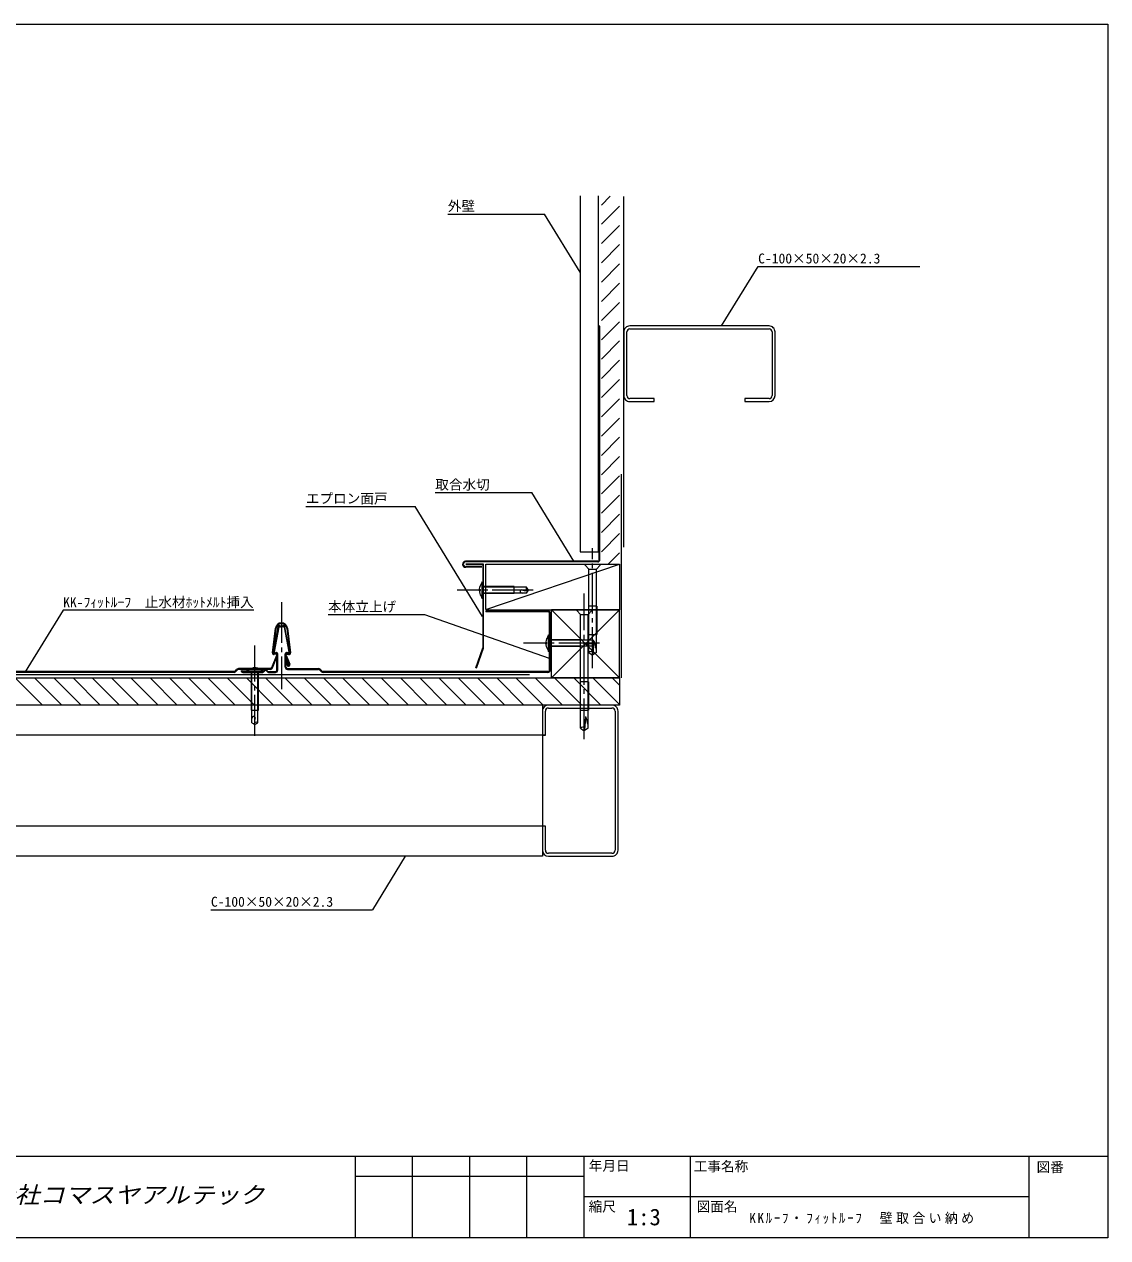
# Model space of a CAD drawing. Units: millimetres, scale not verified. Extents: x -567 to 1804, y -2125 to 401.
# Drawn here: x -149 to 567, y -2125 to -1323 of the extents above; entities that cross this region are included whole.
import ezdxf
from ezdxf.enums import TextEntityAlignment as Align

# ---------------------------------------------------------------- set-up
doc = ezdxf.new("R2010")
doc.units = ezdxf.units.MM
doc.header["$LTSCALE"] = 3
doc.linetypes.add('CHAIN2', pattern=[12, 9, -1, 1, -1])
for name, color, linetype, lineweight in [('0-0_0', 7, 'Continuous', 18), ('0-3_LAYER004', 7, 'Continuous', 18), ('0-5_LAYER007', 4, 'Continuous', 18), ('0-6_LAYER008', 4, 'Continuous', 18), ('0-7_LAYER009', 3, 'Continuous', 18)]:
    doc.layers.add(name, color=color, linetype=linetype, lineweight=lineweight)
doc.layers.add('0-2_LAYER002', color=7, linetype='Continuous')
doc.styles.add('HG丸ｺﾞｼｯｸM-PRO', font='')
doc.styles.add('ＭＳ ゴシック', font='')
doc.styles.get('HG丸ｺﾞｼｯｸM-PRO').set_extended_font_data('HG丸ｺﾞｼｯｸM-PRO')
doc.styles.get('ＭＳ ゴシック').set_extended_font_data('MS Gothic')

# ---------------------------------------------------------------- blocks, each defined once
blk = doc.blocks.new('GROUP_9')
at = {"layer": '0-5_LAYER007', "color": 2}
blk.add_lwpolyline([(218.313, 287.562), (218.313, 52.314), (230.313, 52.314), (230.313, 287.562)], dxfattribs=at)
blk = doc.blocks.new('GROUP_4(2)')
at = {"layer": '0-6_LAYER008'}
for p, q in [((232.36, 281.493), (238.149, 287.283)), ((232.36, 268.765), (244.36, 280.765)), ((232.36, 256.037), (244.36, 268.037)), ((232.36, 243.31), (244.36, 255.31)), ((232.36, 230.582), (244.36, 242.582)), ((232.36, 217.854), (244.36, 229.854)), ((232.36, 205.126), (244.36, 217.126)), ((232.36, 192.398), (244.36, 204.398)), ((232.36, 179.67), (244.36, 191.67)), ((232.36, 166.942), (244.36, 178.942)), ((232.36, 154.214), (244.36, 166.214)), ((232.36, 141.486), (244.36, 153.486)), ((232.36, 128.758), (244.36, 140.758)), ((232.36, 116.03), (244.36, 128.03)), ((232.36, 103.302), (244.36, 115.302)), ((232.36, 90.574), (244.36, 102.574)), ((232.36, 77.847), (244.36, 89.847)), ((232.36, 65.119), (244.36, 77.119)), ((232.36, 52.391), (244.36, 64.391))]:
    blk.add_line(p, q, dxfattribs=at)
blk = doc.blocks.new('GROUP_5(2)')
at = {"layer": '0-7_LAYER009', "color": 7}
blk.add_lwpolyline([(195.332, -144.905), (195.332, -128.905), (193.332, -128.905), (193.332, -144.905)], dxfattribs=at)
blk = doc.blocks.new('GROUP_6(2)')
at = {"layer": '0-7_LAYER009', "color": 7}
blk.add_lwpolyline([(193.332, -52.905), (193.332, -68.905), (195.332, -68.905)], dxfattribs=at)
blk = doc.blocks.new('GROUP_7(2)')
at = {"layer": '0-7_LAYER009', "color": 7}
blk.add_lwpolyline([(343.127, 153.594), (327.127, 153.594), (327.127, 151.594), (343.127, 151.594)], dxfattribs=at)
blk = doc.blocks.new('GROUP_8')
at = {"layer": '0-7_LAYER009', "color": 7}
blk.add_lwpolyline([(251.127, 151.594), (267.127, 151.594), (267.127, 153.594)], dxfattribs=at)

msp = doc.modelspace()

# ---------------------------------------------------------------- linework, layer by layer
at = {"layer": '0-0_0'}
for p, q in [((247.127, -1668.352), (247.127, -1436.577)), ((343.127, -1522.206), (251.127, -1522.206)), ((247.127, -1526.206), (247.127, -1568.206)), ((249.127, -1568.206), (249.127, -1526.206)), ((251.127, -1524.206), (343.127, -1524.206)), ((345.127, -1526.206), (345.127, -1568.206)), ((347.127, -1568.206), (347.127, -1526.206)), ((267.127, -1570.206), (251.127, -1570.206)), ((184.148, -1679.705), (192.148, -1679.705)), ((221.515, -1679.705), (231.515, -1679.705)), ((221.515, -1680.205), (221.515, -1679.705)), ((221.515, -1680.205), (224.015, -1682.905)), ((224.015, -1682.905), (229.015, -1682.905)), ((224.015, -1737.906), (224.015, -1682.905)), ((229.015, -1682.905), (231.515, -1680.205)), ((229.015, -1737.906), (229.015, -1682.905)), ((231.515, -1680.205), (231.515, -1679.705)), ((153.484, -1691.299), (154.084, -1691.647)), ((153.484, -1702.299), (153.484, -1691.299)), ((154.084, -1701.951), (154.084, -1691.647)), ((151.588, -1696.473), (152.356, -1696.473)), ((151.588, -1697.125), (152.356, -1697.125)), ((152.356, -1697.125), (152.356, -1696.473)), ((174.584, -1694.499), (154.084, -1694.499)), ((182.912, -1694.799), (154.084, -1694.799)), ((182.822, -1698.799), (154.084, -1698.799)), ((174.584, -1699.099), (154.084, -1699.099)), ((174.584, -1699.099), (174.584, -1694.499)), ((179.052, -1698.299), (179.988, -1698.799)), ((184.084, -1696.799), (183.071, -1697.067)), ((153.484, -1702.299), (154.084, -1701.951)), ((229.315, -1707.305), (223.715, -1707.305)), ((223.715, -1707.305), (223.715, -1726.105)), ((229.315, -1707.305), (229.315, -1726.105)), ((216.047, -1709.706), (226.047, -1709.706)), ((216.047, -1710.206), (216.047, -1709.706)), ((216.047, -1710.206), (218.547, -1712.906)), ((218.547, -1712.906), (223.547, -1712.906)), ((218.547, -1787.906), (218.547, -1712.906)), ((223.547, -1712.906), (226.047, -1710.206)), ((223.547, -1787.906), (223.547, -1712.906)), ((226.047, -1710.206), (226.047, -1709.706)), ((195.488, -1731.508), (196.256, -1731.508)), ((196.256, -1732.159), (196.256, -1731.508)), ((197.384, -1726.334), (197.984, -1726.682)), ((197.384, -1737.334), (197.384, -1726.334)), ((197.984, -1736.986), (197.984, -1726.682)), ((218.484, -1729.534), (197.984, -1729.534)), ((226.812, -1729.834), (197.984, -1729.834)), ((218.484, -1734.134), (218.484, -1729.534)), ((223.715, -1726.105), (229.315, -1726.105)), ((227.984, -1731.834), (226.971, -1732.102)), ((227.074, -1736.659), (227.535, -1730.324)), ((195.488, -1732.159), (196.256, -1732.159)), ((197.384, -1737.334), (197.984, -1736.986)), ((226.722, -1733.834), (197.984, -1733.834)), ((218.484, -1734.134), (197.984, -1734.134)), ((222.952, -1733.334), (223.889, -1733.834)), ((224.015, -1737.906), (226.515, -1739.705)), ((229.015, -1737.906), (226.515, -1739.705)), ((-2.188, -1750.046), (-1.841, -1750.646)), ((-2.188, -1750.046), (8.812, -1750.046)), ((-1.841, -1750.646), (8.464, -1750.646)), ((1.012, -1776.146), (1.012, -1750.646)), ((1.312, -1784.384), (1.312, -1750.646)), ((2.986, -1748.151), (2.986, -1748.918)), ((2.986, -1748.918), (3.637, -1748.918)), ((3.637, -1748.151), (3.637, -1748.918)), ((5.312, -1784.475), (5.312, -1750.646)), ((5.612, -1776.146), (5.612, -1750.646)), ((8.812, -1750.046), (8.464, -1750.646)), ((223.847, -1757.306), (218.247, -1757.306)), ((218.247, -1757.306), (218.247, -1776.106)), ((223.847, -1757.306), (223.847, -1776.106)), ((1.012, -1776.146), (5.612, -1776.146)), ((193.332, -1772.705), (193.332, -1872.65)), ((195.332, -1792.705), (195.332, -1776.705)), ((239.332, -1772.706), (197.332, -1772.705)), ((197.332, -1774.705), (239.332, -1774.706)), ((218.247, -1776.106), (223.847, -1776.106)), ((241.332, -1776.706), (241.332, -1868.706)), ((243.332, -1868.706), (243.332, -1776.706)), ((1.812, -1780.614), (1.312, -1781.551)), ((3.312, -1785.646), (3.044, -1784.633)), ((218.547, -1787.906), (221.047, -1789.706)), ((223.547, -1787.906), (221.047, -1789.706)), ((221.605, -1786.66), (222.067, -1780.325)), ((195.332, -1792.705), (-506.719, -1792.705)), ((195.332, -1852.705), (-506.719, -1852.705)), ((193.332, -1872.705), (-506.719, -1872.705)), ((239.332, -1870.706), (197.332, -1870.705)), ((197.332, -1872.705), (239.332, -1872.706)), ((-567, -2070.75), (567, -2070.75)), ((69.525, -2070.75), (69.525, -2124.75)), ((107.325, -2070.75), (107.325, -2124.75)), ((145.125, -2070.75), (145.125, -2124.75)), ((182.925, -2070.75), (182.925, -2124.75)), ((220.725, -2070.75), (220.725, -2124.75)), ((290.925, -2070.75), (290.925, -2124.75)), ((514.857, -2070.75), (514.857, -2124.75)), ((220.725, -2084.25), (69.525, -2084.25)), ((514.857, -2097.75), (220.725, -2097.75))]:
    msp.add_line(p, q, dxfattribs=at)
at = {"layer": '0-0_0', "color": 4}
for p, q in [((130.847, -1448.244), (194.677, -1448.244)), ((218.313, -1486.756), (194.677, -1448.244)), ((245.64, -1754.706), (245.64, -1620.156)), ((122.534, -1632.338), (186.364, -1632.338)), ((214.207, -1677.705), (186.364, -1632.338)), ((37, -1641.482), (109.156, -1641.482)), ((153.838, -1714.286), (109.156, -1641.482)), ((236.791, -1679.705), (244.36, -1672.137)), ((154.36, -1709.706), (154.36, -1679.705)), ((-123.466, -1710.048), (-148.464, -1750.779)), ((2.534, -1710.048), (-123.466, -1710.048)), ((244.36, -1709.706), (199.36, -1709.706)), ((184.8, -1752.705), (-506.719, -1752.705)), ((-137.063, -1772.705), (-155.063, -1754.706)), ((-124.335, -1772.705), (-142.335, -1754.706)), ((-111.608, -1772.705), (-129.607, -1754.706)), ((-98.88, -1772.705), (-116.88, -1754.706)), ((-86.152, -1772.705), (-104.152, -1754.706)), ((-73.424, -1772.705), (-91.424, -1754.706)), ((-60.696, -1772.705), (-78.696, -1754.706)), ((-47.968, -1772.705), (-65.968, -1754.706)), ((-35.24, -1772.705), (-53.24, -1754.706)), ((-22.927, -1772.291), (-40.512, -1754.706)), ((-9.784, -1772.705), (-27.784, -1754.706)), ((2.944, -1772.705), (-15.056, -1754.706)), ((15.257, -1772.291), (-2.328, -1754.706)), ((28.4, -1772.705), (10.4, -1754.706)), ((41.128, -1772.705), (23.128, -1754.706)), ((53.441, -1772.291), (35.856, -1754.706)), ((66.583, -1772.705), (48.583, -1754.706)), ((79.311, -1772.705), (61.311, -1754.706)), ((91.625, -1772.291), (74.039, -1754.706)), ((104.767, -1772.705), (86.767, -1754.706)), ((117.495, -1772.705), (99.495, -1754.706)), ((129.808, -1772.291), (112.223, -1754.706)), ((142.951, -1772.705), (124.951, -1754.706)), ((155.679, -1772.705), (137.679, -1754.706)), ((167.992, -1772.291), (150.407, -1754.706)), ((181.135, -1772.705), (163.135, -1754.706)), ((193.863, -1772.705), (175.863, -1754.706)), ((206.176, -1772.291), (188.591, -1754.706)), ((244.36, -1754.706), (199.36, -1754.706)), ((219.318, -1772.705), (201.318, -1754.706)), ((232.046, -1772.705), (214.046, -1754.706)), ((244.36, -1772.291), (226.774, -1754.706)), ((244.36, -1759.563), (239.502, -1754.706)), ((244.36, -1754.706), (244.36, -1772.705)), ((244.36, -1772.705), (-506.719, -1772.705)), ((244.36, -1772.706), (-380.94, -1772.705)), ((102.696, -1872.705), (81.03, -1908.007)), ((-25.752, -1908.007), (81.03, -1908.007))]:
    msp.add_line(p, q, dxfattribs=at)
at = {"layer": '0-0_0', "color": 3}
for p, q in [((230.559, -1534.693), (230.559, -1522.693)), ((230.96, -1676.705), (230.959, -1522.693)), ((231.36, -1676.705), (231.359, -1522.693)), ((230.559, -1534.693), (230.959, -1534.693)), ((229.96, -1677.705), (142.402, -1677.705)), ((229.96, -1678.105), (142.427, -1678.105)), ((154.36, -1679.705), (142.635, -1679.705)), ((153.96, -1680.105), (142.635, -1680.105)), ((153.291, -1681.305), (142.635, -1681.305)), ((153.291, -1681.705), (142.635, -1681.705)), ((153.96, -1680.105), (153.96, -1735.03)), ((154.36, -1735.17), (154.36, -1679.705)), ((149.443, -1748.13), (153.96, -1735.03)), ((149.82, -1748.263), (154.338, -1735.161))]:
    msp.add_line(p, q, dxfattribs=at)
at = {"layer": '0-0_0', "color": 4, "linetype": 'CHAIN2'}
for p, q in [((226.515, -1748.265), (226.515, -1669.055)), ((187.194, -1696.799), (136.91, -1696.799)), ((221.047, -1795.298), (221.047, -1699.056)), ((20.862, -1704.701), (20.862, -1762.34)), ((231.094, -1731.834), (180.81, -1731.834)), ((3.312, -1793.066), (3.312, -1733.473))]:
    msp.add_line(p, q, dxfattribs=at)
at = {"layer": '0-0_0', "color": 33}
for p, q in [((155.96, -1709.5), (244.36, -1679.705)), ((244.36, -1679.705), (244.36, -1709.706)), ((155.96, -1709.706), (244.36, -1709.706)), ((199.36, -1709.706), (244.36, -1754.706)), ((199.36, -1754.706), (199.36, -1709.706)), ((244.36, -1709.706), (199.36, -1754.706)), ((244.36, -1754.706), (244.36, -1709.706)), ((-506.719, -1754.705), (244.36, -1754.706))]:
    msp.add_line(p, q, dxfattribs=at)
at = {"layer": '0-0_0', "color": 5}
for p, q in [((155.96, -1710.581), (155.96, -1711.081)), ((196.984, -1710.581), (155.96, -1710.581)), ((196.984, -1711.081), (155.96, -1711.081)), ((197.984, -1749.646), (197.984, -1712.081)), ((198.484, -1749.646), (198.484, -1712.081)), ((14.87, -1738.215), (16.893, -1721.953)), ((15.366, -1738.277), (17.389, -1722.014)), ((15.53, -1737.46), (18.609, -1721.19)), ((19.101, -1721.283), (16.021, -1737.553)), ((22.624, -1721.283), (25.703, -1737.553)), ((26.195, -1737.46), (23.115, -1721.19)), ((24.335, -1722.014), (26.358, -1738.277)), ((24.832, -1721.953), (26.855, -1738.215)), ((14.491, -1748.018), (17.826, -1739.675)), ((14.955, -1748.203), (18.291, -1739.861)), ((17.103, -1738.523), (15.992, -1738.821)), ((17.233, -1739.006), (16.121, -1739.304)), ((16.642, -1738.129), (17.133, -1737.998)), ((17.263, -1738.481), (16.771, -1738.612)), ((17.892, -1749.646), (17.892, -1738.964)), ((18.392, -1749.646), (18.392, -1738.964)), ((23.332, -1747.646), (23.332, -1738.964)), ((23.461, -1739.918), (25.851, -1745.894)), ((23.832, -1747.646), (23.832, -1738.964)), ((23.925, -1739.732), (26.315, -1745.709)), ((24.462, -1738.481), (24.953, -1738.612)), ((24.492, -1739.006), (25.603, -1739.304)), ((25.083, -1738.129), (24.591, -1737.998)), ((24.621, -1738.523), (25.733, -1738.821)), ((24.274, -1743.221), (24.774, -1743.202)), ((24.274, -1743.221), (24.387, -1746.119)), ((24.774, -1743.202), (24.887, -1746.1)), ((-10.494, -1750.646), (-208.545, -1750.646)), ((-10.494, -1751.146), (-208.545, -1751.146)), ((-9.787, -1750.354), (-8.519, -1749.086)), ((-9.433, -1750.707), (-8.166, -1749.439)), ((13.562, -1748.646), (-7.458, -1748.646)), ((13.562, -1749.146), (-7.458, -1749.146)), ((-2.258, -1749.646), (-4.758, -1749.646)), ((-4.758, -1750.646), (8.464, -1750.646)), ((-4.758, -1751.146), (8.464, -1751.146)), ((8.826, -1750.491), (9.668, -1749.607)), ((9.188, -1750.836), (10.03, -1749.952)), ((11.597, -1750.836), (10.754, -1749.952)), ((11.959, -1750.491), (11.116, -1749.607)), ((12.321, -1750.646), (16.892, -1750.646)), ((12.321, -1751.146), (16.892, -1751.146)), ((24.832, -1748.646), (45.368, -1748.646)), ((24.832, -1749.146), (45.368, -1749.146)), ((47.343, -1750.707), (46.075, -1749.439)), ((47.697, -1750.354), (46.429, -1749.086)), ((196.984, -1750.646), (48.404, -1750.646)), ((196.984, -1751.146), (48.404, -1751.146))]:
    msp.add_line(p, q, dxfattribs=at)
at = {"layer": '0-0_0'}
msp.add_lwpolyline([(-567, -1322.85), (567, -1322.85), (567, -2124.75), (-567, -2124.75)], close=True, dxfattribs=at)
at = {"layer": '0-0_0', "color": 4}
for points in [[(311.82, -1522.206), (335.941, -1482.904), (442.722, -1482.904)], [(51.67, -1712.95), (115.5, -1712.95), (197.86, -1741.703)]]:
    msp.add_lwpolyline(points, dxfattribs=at)
at = {"layer": '0-0_0', "color": 33}
msp.add_lwpolyline([(155.96, -1709.5), (155.96, -1679.705), (244.36, -1679.705)], dxfattribs=at)
at = {"layer": '0-0_0'}
for points in [[(182.822, -1698.799), (184.084, -1696.799), (182.912, -1694.799)], [(226.722, -1733.834), (227.984, -1731.834), (226.812, -1729.834)], [(1.312, -1784.384), (3.312, -1785.646), (5.312, -1784.475)]]:
    msp.add_lwpolyline(points, dxfattribs=at)
at = {"layer": '0-0_0', "color": 5}
msp.add_lwpolyline([(-2.258, -1749.646), (-2.258, -1749.146), (-4.758, -1749.146)], dxfattribs=at)
at = {"layer": '0-0_0', "color": 3}
for centre, radius, start, end in [((230.959, -1522.693), 0.4, 0, 180), ((142.633, -1679.699), 2.007, 96.60881, 270.05311), ((142.633, -1679.699), 1.607, 96.60881, 270.05311), ((229.96, -1676.705), 1, 270.00005, 0.00009), ((229.96, -1676.705), 1.4, 270.00005, 0.00009)]:
    msp.add_arc(centre, radius, start, end, dxfattribs=at)
at = {"layer": '0-0_0'}
for centre, radius, start, end in [((251.127, -1526.206), 4, 89.99991, 180), ((343.127, -1526.206), 4, 359.99991, 90), ((251.127, -1526.206), 2, 89.99991, 180), ((343.127, -1526.206), 2, 359.99981, 90), ((251.127, -1568.206), 4, 179.99991, 270), ((251.127, -1568.206), 2, 179.99991, 270), ((343.127, -1568.206), 2, 270, 0.00009), ((343.127, -1568.206), 4, 270, 360), ((164.295, -1696.799), 12.13, 153.03671, 162.1965), ((158.326, -1696.875), 6.743, 145.84936, 215.62162), ((179.51, -1697.558), 0.871, 83.87158, 238.28321), ((182.23, -1688.624), 8.484, 251.96182, 275.68739), ((184.31, -1695.841), 1.744, 143.31423, 224.69846), ((164.295, -1696.799), 12.13, 199.27448, 206.96329), ((202.227, -1731.91), 6.743, 145.84936, 215.62162), ((208.196, -1731.834), 12.13, 153.03671, 162.1965), ((223.41, -1732.593), 0.871, 83.87158, 238.28321), ((226.13, -1723.659), 8.484, 251.96182, 275.68739), ((228.211, -1730.875), 1.744, 143.31423, 224.69846), ((204.507, -1739.184), 24.674, 7.87302, 20.64427), ((208.196, -1731.834), 12.13, 199.27448, 206.96329), ((225.877, -1740.153), 2.918, 66.59276, 129.64), ((218.565, -1736.674), 8.508, 339.13112, 0.10145), ((3.312, -1760.858), 12.13, 109.27448, 116.96329), ((3.235, -1754.889), 6.743, 55.84936, 125.62162), ((3.312, -1760.858), 12.13, 63.03671, 72.1965), ((2.553, -1781.072), 0.871, 353.87158, 148.28321), ((197.332, -1776.705), 4, 89.99991, 180), ((197.332, -1776.705), 2, 89.99991, 180), ((239.332, -1776.706), 4, 359.99991, 90), ((239.332, -1776.706), 2, 359.99991, 90), ((11.486, -1783.793), 8.484, 161.96182, 185.68739), ((4.27, -1785.873), 1.744, 53.31423, 134.69846), ((220.408, -1790.153), 2.918, 66.59276, 129.64), ((213.097, -1786.675), 8.508, 339.13112, 0.10145), ((199.038, -1789.184), 24.674, 7.87302, 20.64427), ((197.332, -1868.705), 4, 180, 270), ((197.332, -1868.705), 2, 180, 270.00009), ((239.332, -1868.706), 2, 269.99981, 360), ((239.332, -1868.706), 4, 269.99991, 360)]:
    msp.add_arc(centre, radius, start, end, dxfattribs=at)
at = {"layer": '0-0_0', "color": 5}
for centre, radius, start, end in [((196.984, -1712.081), 1.5, 0.00005, 90.00005), ((196.984, -1712.081), 1, 0.00005, 90.00005), ((20.862, -1722.446), 4, 7.09094, 172.90906), ((20.862, -1722.446), 3.5, 7.16199, 172.83801), ((19.592, -1721.376), 1, 64.94924, 169.28134), ((19.592, -1721.376), 0.5, 64.94924, 169.28134), ((20.862, -1718.659), 2.5, 244.94924, 270), ((20.862, -1718.659), 2, 244.94924, 270), ((20.862, -1718.659), 2, 270, 295.05076), ((20.862, -1718.659), 2.5, 270, 295.05076), ((22.132, -1721.376), 1, 10.71866, 115.05076), ((22.132, -1721.376), 0.5, 10.71866, 115.05076), ((15.862, -1738.338), 1, 172.90906, 285), ((15.862, -1738.338), 0.5, 172.83801, 285), ((16.512, -1737.646), 1, 169.28134, 285), ((16.512, -1737.646), 0.5, 169.28134, 285), ((17.362, -1739.489), 1, 338.20588, 105), ((17.392, -1738.964), 1, 0, 105), ((17.362, -1739.489), 0.5, 338.20588, 105), ((17.392, -1738.964), 0.5, 0, 105), ((24.332, -1738.964), 1, 75, 180), ((24.362, -1739.489), 1, 75, 209.03122), ((24.332, -1738.964), 0.5, 75, 180), ((24.362, -1739.489), 0.5, 75, 209.03122), ((25.212, -1737.646), 1, 255, 10.71866), ((25.212, -1737.646), 0.5, 255, 10.71866), ((25.862, -1738.338), 1, 255, 7.09094), ((25.862, -1738.338), 0.5, 255, 7.16199), ((13.562, -1747.646), 1, 270, 338.20588), ((24.832, -1747.646), 1.5, 180, 270), ((24.832, -1747.646), 1, 180, 270), ((25.386, -1746.08), 1, 182.22931, 21.79412), ((25.386, -1746.08), 0.5, 182.22931, 21.79412), ((-10.494, -1749.646), 1, 270, 315), ((-10.494, -1749.646), 1.5, 270, 315), ((-7.458, -1750.146), 1.5, 90, 135), ((-7.458, -1750.146), 1, 90, 135), ((-4.758, -1750.146), 1, 90, 270), ((-4.758, -1750.146), 0.5, 90, 270), ((8.464, -1750.146), 0.5, 270, 316.39718), ((8.464, -1750.146), 1, 270, 316.39718), ((10.392, -1750.296), 1, 90, 136.39718), ((10.392, -1750.296), 0.5, 90, 136.39718), ((10.392, -1750.296), 1, 43.60282, 90), ((10.392, -1750.296), 0.5, 43.60282, 90), ((12.321, -1750.146), 1, 223.60282, 270), ((12.321, -1750.146), 0.5, 223.60282, 270), ((13.562, -1747.646), 1.5, 270, 338.20588), ((16.892, -1749.646), 1.5, 270, 0), ((16.892, -1749.646), 1, 270, 0), ((45.368, -1750.146), 1.5, 45, 90), ((45.368, -1750.146), 1, 45, 90), ((48.404, -1749.646), 1.5, 225, 270), ((48.404, -1749.646), 1, 225, 270), ((196.984, -1749.646), 1.5, 270, 0.00005), ((196.984, -1749.646), 1, 270, 0.00005)]:
    msp.add_arc(centre, radius, start, end, dxfattribs=at)

# ---------------------------------------------------------------- block references
at = {"layer": '0-0_0'}
for name in ['GROUP_9', 'GROUP_4(2)', 'GROUP_8', 'GROUP_7(2)', 'GROUP_6(2)', 'GROUP_5(2)']:
    msp.add_blockref(name, (0, -1723.8), dxfattribs=at)

# ---------------------------------------------------------------- texts
at = {"layer": '0-0_0', "style": 'ＭＳ ゴシック'}
for s, height, p in [('外壁', 6.598, (130.847, -1448.244)), ('C-100×50×20×2.3', 6.598, (335.941, -1482.904)), ('取合水切', 6.598, (122.534, -1632.338)), ('エプロン面戸', 6.598, (37, -1641.482)), ('本体立上げ', 6.598, (51.67, -1712.95)), ('C-100×50×20×2.3', 6.598, (-25.752, -1908.007)), ('年月日', 6.598, (224, -2082.45)), ('工事名称', 6.598, (293.4, -2082.85)), ('図番', 6.598, (520, -2083.35)), ('縮尺', 6.598, (223.9, -2109.45)), ('図面名', 6.598, (295.3, -2109.45)), ('1:3', 11, (249.15, -2119.85))]:
    msp.add_text(s, height=height, dxfattribs=at).set_placement(p, align=Align.BOTTOM_LEFT)
at = {"layer": '0-0_0', "color": 3, "style": 'HG丸ｺﾞｼｯｸM-PRO', "oblique": 15, "width": 1.1}
msp.add_text('株式会社コマスヤアルテック', height=11, dxfattribs=at).set_placement((-205.007, -2105.25), align=Align.BOTTOM_LEFT)
at = {"layer": '0-2_LAYER002', "style": 'ＭＳ ゴシック'}
msp.add_text('㏍-ﾌｨｯﾄﾙｰﾌ\u3000止水材ﾎｯﾄﾒﾙﾄ挿入', height=6.598, dxfattribs=at).set_placement((-123.466, -1710.048), align=Align.BOTTOM_LEFT)
at = {"layer": '0-3_LAYER004', "insert": (330.141, -2115.75), "char_height": 6.598, "attachment_point": 7, "style": 'ＭＳ ゴシック'}
msp.add_mtext('\\T1.26;\\W0.95;KKﾙｰﾌ・ﾌｨｯﾄﾙｰﾌ\u3000壁取合い納め', dxfattribs=at)

doc.saveas('drawing.dxf')
